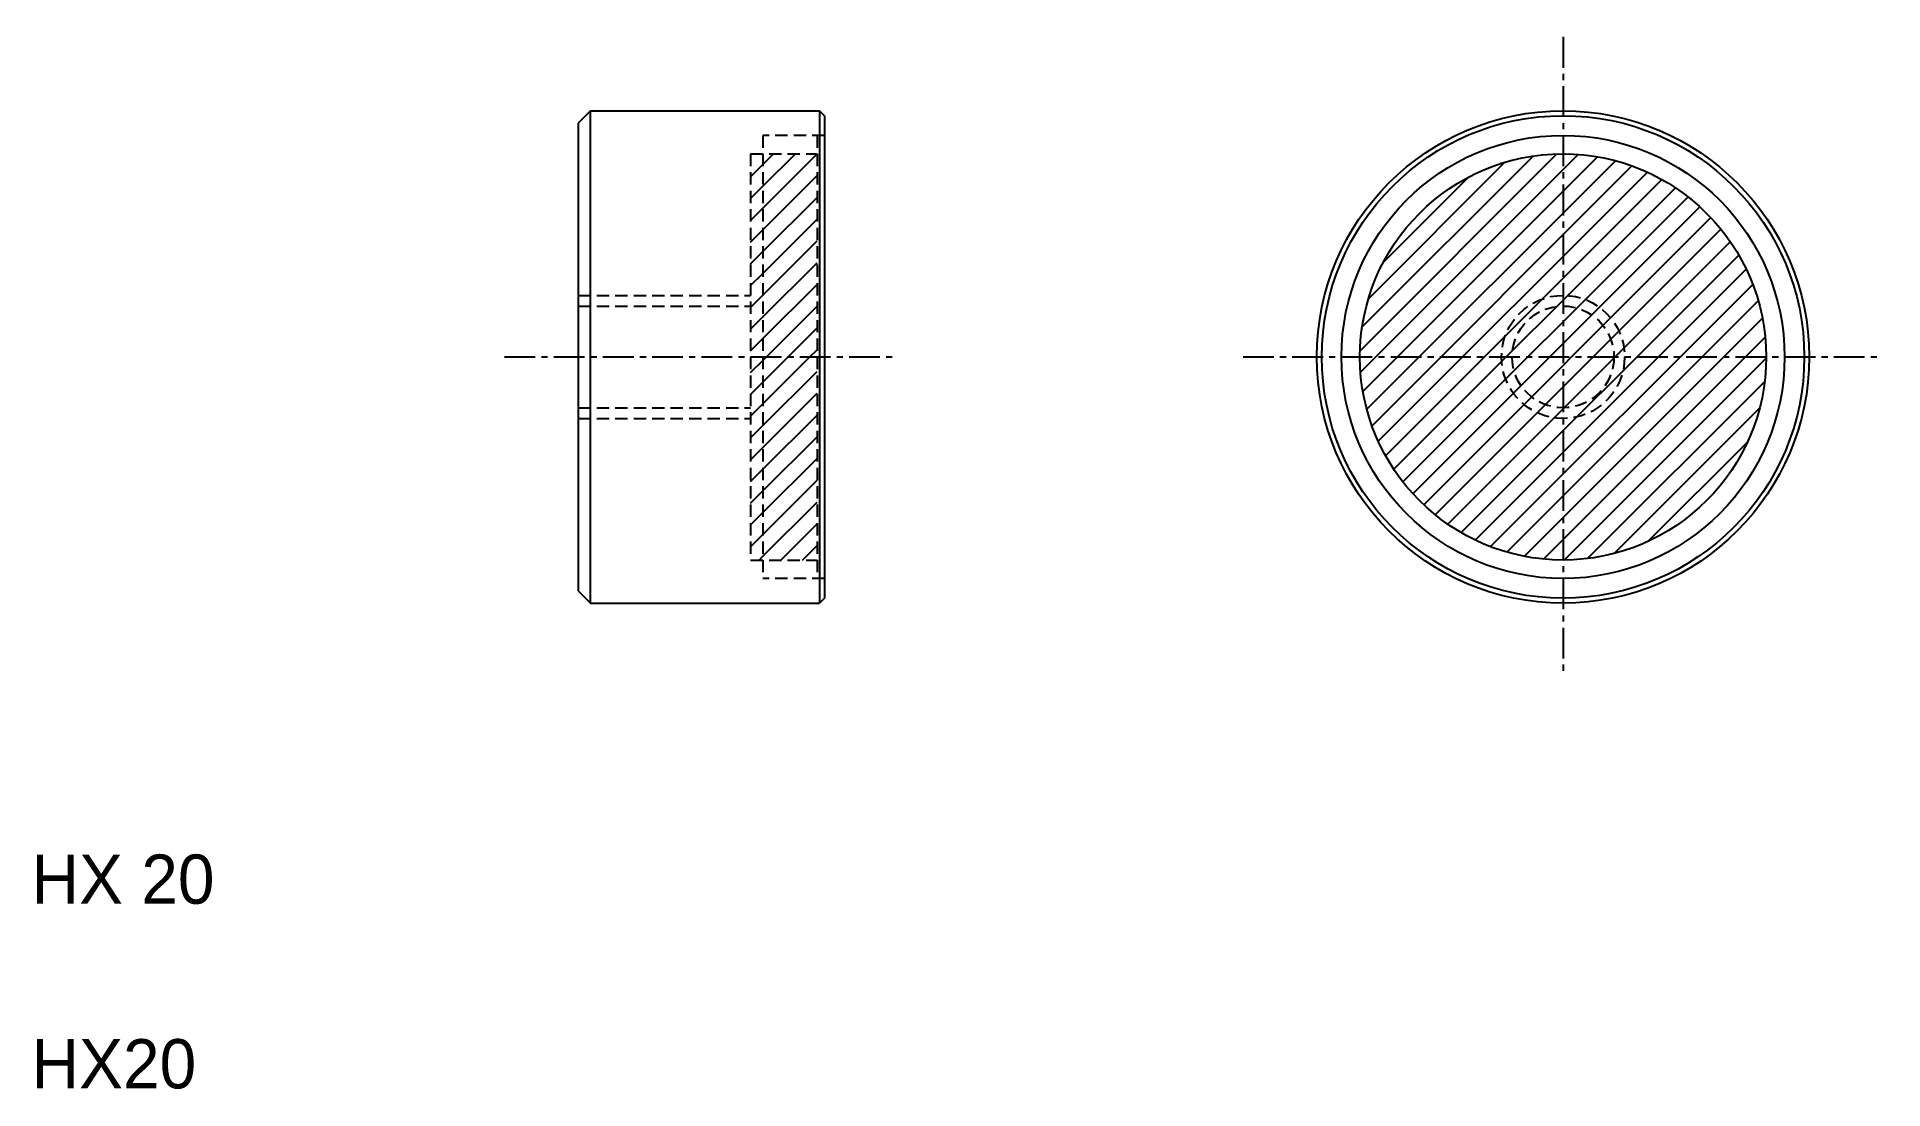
# Model space of a CAD drawing. Extents: x 5.2 to 80.2, y 5 to 47.7.
import ezdxf

# ---------------------------------------------------------------- set-up
doc = ezdxf.new("R2010")
doc.units = 0
doc.linetypes.add('CENTER', pattern=[2, 1.25, -0.25, 0.25, -0.25])
doc.linetypes.add('DASHED', pattern=[0.75, 0.5, -0.25])
doc.layers.get('0').update_dxf_attribs({"linetype": 'CONTINUOUS'})
doc.layers.add('CENTER', color=1, linetype='CENTER')

# ---------------------------------------------------------------- blocks, each defined once
blk = doc.blocks.new('*X13')
at = {"color": 0, "linetype": 'CONTINUOUS'}
for p, q in [((58.965, 34.964), (66.961, 42.96)), ((58.984, 34.099), (67.826, 42.941)), ((59.052, 35.934), (65.991, 42.874)), ((59.081, 33.312), (68.613, 42.844)), ((59.24, 32.587), (69.338, 42.685)), ((59.305, 37.072), (64.853, 42.62)), ((59.451, 31.914), (70.011, 42.475)), ((59.707, 31.286), (70.639, 42.218)), ((59.915, 38.566), (63.359, 42.01)), ((60.004, 30.699), (71.226, 41.921)), ((60.338, 30.15), (71.775, 41.587)), ((60.709, 29.637), (72.289, 41.217)), ((61.113, 29.157), (72.768, 40.812)), ((61.551, 28.712), (73.214, 40.374)), ((62.023, 28.299), (73.626, 39.902)), ((62.529, 27.921), (74.004, 39.396)), ((63.07, 27.579), (74.346, 38.855)), ((63.648, 27.273), (74.652, 38.277)), ((64.267, 27.007), (74.918, 37.658)), ((64.929, 26.786), (75.139, 36.996)), ((65.642, 26.615), (75.31, 36.283)), ((66.414, 26.503), (75.422, 35.511)), ((67.259, 26.464), (75.461, 34.666)), ((68.203, 26.524), (75.401, 33.722)), ((69.294, 26.732), (75.193, 32.631)), ((70.672, 27.225), (74.7, 31.253))]:
    blk.add_line(p, q, dxfattribs=at)
blk = doc.blocks.new('*X14')
at = {"color": 0, "linetype": 'CONTINUOUS'}
for p, q in [((34.211, 42.914), (34.262, 42.964)), ((34.711, 41.646), (36.029, 42.964)), ((34.711, 42.53), (35.145, 42.964)), ((34.711, 40.762), (36.911, 42.962)), ((34.211, 42.03), (34.711, 42.53)), ((34.711, 39.878), (36.911, 42.078)), ((34.211, 41.146), (34.711, 41.646)), ((34.211, 40.262), (34.711, 40.762)), ((34.711, 38.994), (36.911, 41.194)), ((34.211, 39.378), (34.711, 39.878)), ((34.711, 38.11), (36.911, 40.31)), ((34.711, 37.226), (36.911, 39.426)), ((34.211, 38.494), (34.711, 38.994)), ((34.711, 36.342), (36.911, 38.542)), ((34.211, 37.61), (34.711, 38.11)), ((34.711, 35.459), (36.911, 37.659)), ((34.211, 36.726), (34.711, 37.226)), ((34.85, 34.714), (36.911, 36.775)), ((34.211, 35.842), (34.711, 36.342)), ((34.211, 34.959), (34.711, 35.459)), ((35.734, 34.714), (36.911, 35.891)), ((34.211, 34.075), (34.711, 34.575)), ((34.711, 32.807), (36.618, 34.714)), ((34.711, 33.691), (35.734, 34.714)), ((34.711, 34.575), (34.85, 34.714)), ((36.618, 34.714), (36.911, 35.007)), ((34.711, 31.923), (36.911, 34.123)), ((34.211, 33.191), (34.711, 33.691)), ((34.711, 31.039), (36.911, 33.239)), ((34.211, 32.307), (34.711, 32.807)), ((34.711, 30.155), (36.911, 32.355)), ((34.211, 31.423), (34.711, 31.923)), ((34.211, 30.539), (34.711, 31.039)), ((34.711, 29.271), (36.911, 31.471)), ((34.211, 29.655), (34.711, 30.155)), ((34.711, 28.388), (36.911, 30.588)), ((34.211, 28.771), (34.711, 29.271)), ((34.711, 27.504), (36.911, 29.704)), ((34.711, 26.62), (36.911, 28.82)), ((34.211, 27.888), (34.711, 28.388)), ((35.439, 26.464), (36.911, 27.936)), ((34.211, 27.004), (34.711, 27.504)), ((36.323, 26.464), (36.911, 27.052)), ((34.555, 26.464), (34.711, 26.62))]:
    blk.add_line(p, q, dxfattribs=at)

msp = doc.modelspace()

# ---------------------------------------------------------------- linework, layer by layer
at = {"color": 7, "linetype": 'CONTINUOUS'}
for p, q in [((27.711, 44.714), (27.211, 44.214)), ((27.711, 24.714), (27.711, 44.714)), ((27.711, 44.714), (37.011, 44.714)), ((37.211, 44.514), (37.011, 44.714)), ((37.011, 44.714), (37.011, 24.714)), ((37.211, 44.514), (37.211, 24.914)), ((27.211, 44.214), (27.211, 25.214)), ((27.211, 25.214), (27.711, 24.714)), ((37.211, 24.914), (37.011, 24.714)), ((27.711, 24.714), (37.011, 24.714))]:
    msp.add_line(p, q, dxfattribs=at)
at = {"color": 3, "linetype": 'DASHED'}
for p, q in [((34.711, 43.714), (34.711, 25.714)), ((37.211, 43.714), (34.711, 43.714)), ((36.911, 43.714), (36.911, 25.714)), ((34.211, 42.964), (34.211, 26.464)), ((34.211, 42.964), (36.911, 42.964)), ((27.211, 37.214), (34.211, 37.214)), ((27.211, 36.781), (34.211, 36.781)), ((28.936, 37.214), (28.936, 37.214)), ((30.661, 37.214), (30.661, 37.214)), ((27.211, 32.647), (34.211, 32.647)), ((27.211, 32.214), (34.211, 32.214)), ((34.211, 26.464), (36.911, 26.464)), ((37.211, 25.714), (34.711, 25.714))]:
    msp.add_line(p, q, dxfattribs=at)
at = {"color": 7, "linetype": 'CONTINUOUS'}
for radius in [10, 9.8, 9, 8.25]:
    msp.add_circle((67.211, 34.714), radius, dxfattribs=at)
at = {"color": 3, "linetype": 'DASHED'}
for radius in [2.5, 2.067]:
    msp.add_circle((67.211, 34.714), radius, dxfattribs=at)
at = {"layer": 'CENTER', "color": 1, "linetype": 'CENTER'}
for p, q in [((67.211, 47.714), (67.211, 21.714)), ((24.211, 34.714), (40.211, 34.714)), ((54.211, 34.714), (80.211, 34.714))]:
    msp.add_line(p, q, dxfattribs=at)

# ---------------------------------------------------------------- block references
at = {"color": 3, "linetype": 'CONTINUOUS'}
for name in ['*X14', '*X13']:
    msp.add_blockref(name, (0, 0), dxfattribs=at)

# ---------------------------------------------------------------- texts
at = {"color": 7, "linetype": 'CONTINUOUS'}
for s, p in [('HX 20', (5, 12.5)), ('HX20', (5, 5))]:
    msp.add_text(s, height=2, dxfattribs=at).set_placement(p)

doc.saveas('drawing.dxf')
